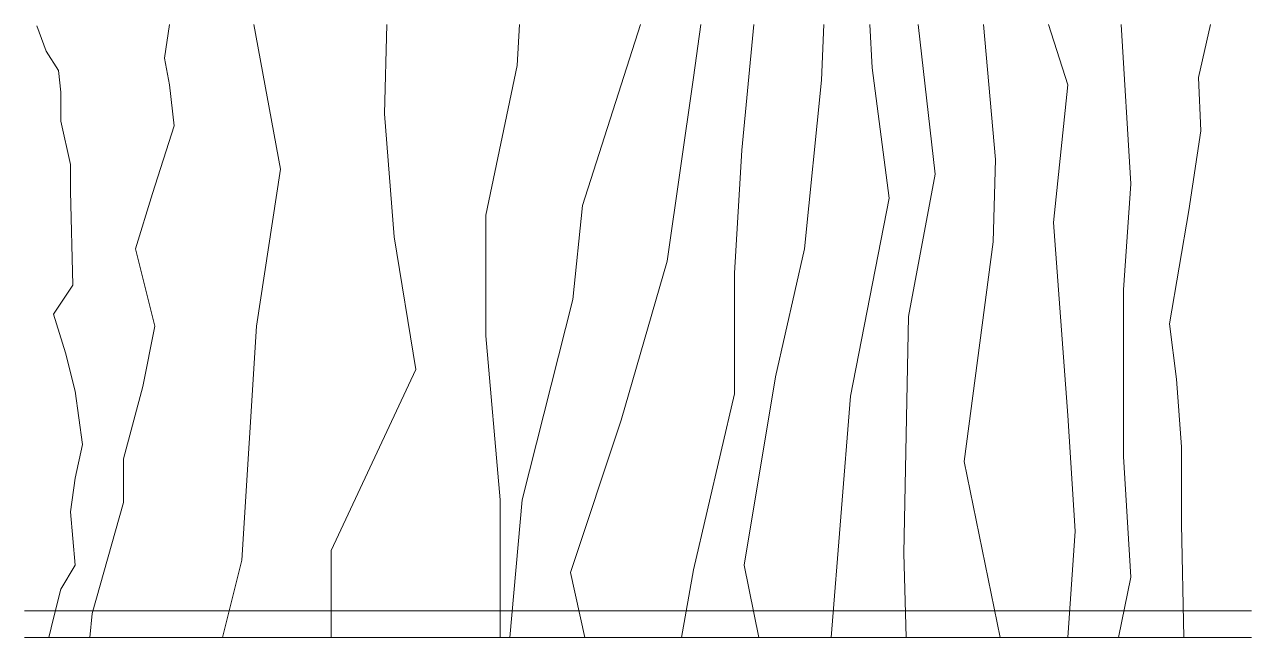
# Model space of a CAD drawing. Header units: metres. Extents: x -32.8 to -13.7, y -57.6 to -48.
import ezdxf

# ---------------------------------------------------------------- set-up
doc = ezdxf.new("R2010")
doc.units = ezdxf.units.M
doc.layers.add('A-DETL-GENF', color=92, linetype='Continuous', lineweight=18)

# ---------------------------------------------------------------- blocks, each defined once
blk = doc.blocks.new('00 Carpeting-Section - M_Carpeting-Section-3345115-00_0 Basismaterialen')
at = {"layer": 'A-DETL-GENF', "lineweight": 13}
for p, q in [((-32.462, -48.447), (-32.609, -48.054)), ((-30.624, -48.559), (-30.549, -48.034)), ((-28.824, -50.284), (-29.237, -48.034)), ((-27.212, -49.422), (-27.174, -48.034)), ((-25.149, -48.672), (-25.112, -48.034)), ((-24.137, -50.847), (-23.237, -48.034)), ((-22.412, -48.859), (-22.299, -48.034)), ((-21.662, -49.984), (-21.474, -48.034)), ((-20.424, -48.897), (-20.387, -48.034)), ((-19.637, -48.709), (-19.674, -48.034)), ((-18.924, -48.034), (-18.662, -50.359)), ((-17.724, -50.134), (-17.912, -48.034)), ((-16.899, -48.034), (-16.599, -48.972)), ((-15.624, -50.509), (-15.774, -48.034)), ((-14.387, -48.034), (-14.574, -48.859)), ((-32.274, -48.747), (-32.462, -48.447)), ((-30.549, -48.972), (-30.624, -48.559)), ((-32.237, -49.084), (-32.274, -48.747)), ((-25.637, -50.997), (-25.149, -48.672)), ((-19.374, -50.734), (-19.637, -48.709)), ((-22.824, -51.709), (-22.412, -48.859)), ((-20.687, -51.522), (-20.424, -48.897)), ((-14.574, -48.859), (-14.537, -49.684)), ((-32.237, -49.534), (-32.237, -49.084)), ((-30.474, -49.609), (-30.549, -48.972)), ((-16.599, -48.972), (-16.824, -51.109)), ((-27.062, -51.334), (-27.212, -49.422)), ((-32.087, -50.209), (-32.237, -49.534)), ((-30.812, -50.659), (-30.474, -49.609)), ((-14.537, -49.684), (-14.724, -50.922)), ((-21.774, -51.897), (-21.662, -49.984)), ((-32.087, -50.622), (-32.087, -50.209)), ((-29.199, -52.722), (-28.824, -50.284)), ((-17.762, -51.409), (-17.724, -50.134)), ((-18.662, -50.359), (-19.074, -52.572)), ((-32.049, -52.084), (-32.087, -50.622)), ((-31.074, -51.522), (-30.812, -50.659)), ((-15.737, -52.159), (-15.624, -50.509)), ((-24.287, -52.309), (-24.137, -50.847)), ((-19.974, -53.809), (-19.374, -50.734)), ((-25.637, -52.872), (-25.637, -50.997)), ((-14.724, -50.922), (-15.024, -52.684)), ((-16.824, -51.109), (-16.599, -54.109)), ((-26.724, -53.397), (-27.062, -51.334)), ((-18.212, -54.822), (-17.762, -51.409)), ((-30.774, -52.722), (-31.074, -51.522)), ((-21.137, -53.509), (-20.687, -51.522)), ((-23.537, -54.184), (-22.824, -51.709)), ((-21.774, -53.772), (-21.774, -51.897)), ((-32.349, -52.534), (-32.049, -52.084)), ((-15.737, -53.434), (-15.737, -52.159)), ((-25.074, -55.422), (-24.287, -52.309)), ((-32.162, -53.134), (-32.349, -52.534)), ((-19.074, -52.572), (-19.149, -56.247)), ((-30.962, -53.659), (-30.774, -52.722)), ((-29.424, -56.359), (-29.199, -52.722)), ((-15.024, -52.684), (-14.912, -53.547)), ((-25.412, -55.422), (-25.637, -52.872)), ((-32.012, -53.734), (-32.162, -53.134)), ((-28.037, -56.209), (-26.724, -53.397)), ((-21.624, -56.434), (-21.137, -53.509)), ((-15.737, -54.747), (-15.737, -53.434)), ((-31.262, -54.784), (-30.962, -53.659)), ((-14.912, -53.547), (-14.837, -54.597)), ((-31.899, -54.559), (-32.012, -53.734)), ((-22.412, -56.509), (-21.774, -53.772)), ((-20.274, -57.559), (-19.974, -53.809)), ((-24.324, -56.547), (-23.537, -54.184)), ((-16.599, -54.109), (-16.487, -55.909)), ((-32.012, -55.084), (-31.899, -54.559)), ((-14.837, -54.597), (-14.837, -55.797)), ((-31.262, -55.459), (-31.262, -54.784)), ((-17.649, -57.559), (-18.212, -54.822)), ((-15.624, -56.622), (-15.737, -54.747)), ((-32.087, -55.609), (-32.012, -55.084)), ((-25.412, -57.559), (-25.412, -55.422)), ((-25.262, -57.559), (-25.074, -55.422)), ((-32.012, -56.434), (-32.087, -55.609)), ((-31.749, -57.184), (-31.262, -55.459)), ((-14.837, -55.797), (-14.799, -57.559)), ((-16.487, -55.909), (-16.599, -57.559)), ((-29.724, -57.559), (-29.424, -56.359)), ((-28.037, -57.559), (-28.037, -56.209)), ((-19.149, -56.247), (-19.112, -57.559)), ((-32.237, -56.809), (-32.012, -56.434)), ((-24.099, -57.559), (-24.324, -56.547)), ((-22.599, -57.559), (-22.412, -56.509)), ((-21.399, -57.559), (-21.624, -56.434)), ((-15.812, -57.559), (-15.624, -56.622)), ((-32.349, -57.259), (-32.237, -56.809)), ((-32.799, -57.147), (-13.749, -57.147)), ((-32.424, -57.559), (-32.349, -57.259)), ((-31.787, -57.559), (-31.749, -57.184)), ((-32.799, -57.559), (-13.749, -57.559))]:
    blk.add_line(p, q, dxfattribs=at)

msp = doc.modelspace()

# ---------------------------------------------------------------- block references
msp.add_blockref('00 Carpeting-Section - M_Carpeting-Section-3345115-00_0 Basismaterialen', (0, 0))

doc.saveas('drawing.dxf')
